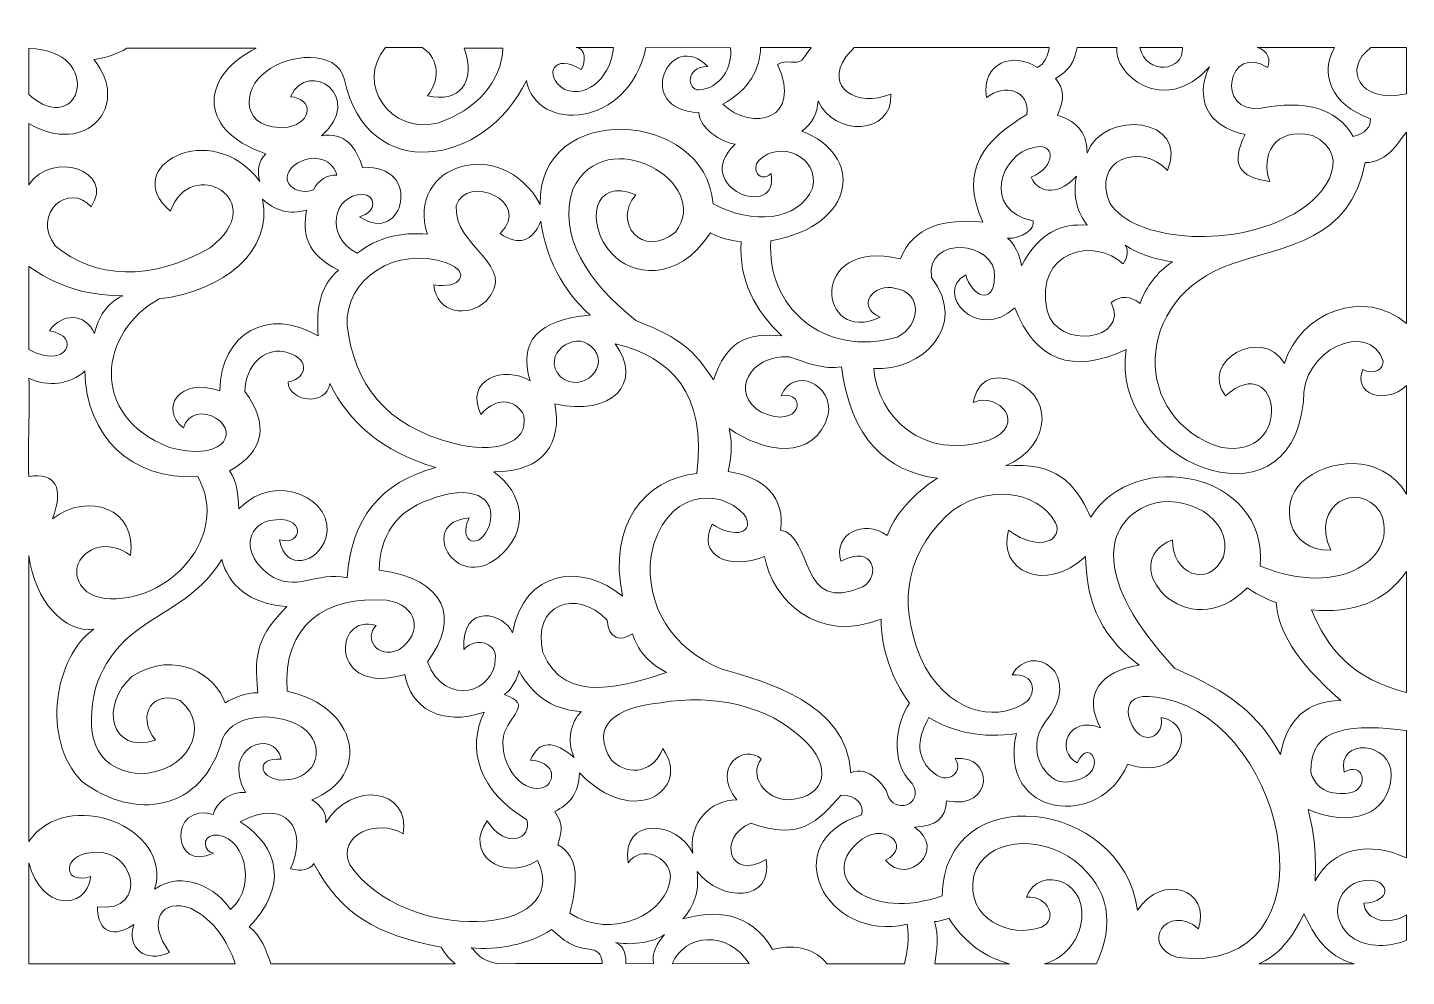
# Model space of a CAD drawing. Header units: centimetres. Extents: x -45.6 to 45.6, y -29 to 29.6.
# Drawn here: x 0.61 to 45.64, y -1.35 to 29.62 of the extents above; entities that cross this region are included whole.
import ezdxf

# ---------------------------------------------------------------- set-up
doc = ezdxf.new("R2010")
doc.units = ezdxf.units.CM
doc.header["$MEASUREMENT"] = 0
doc.layers.add('layer 1', color=7, linetype='Continuous')

msp = doc.modelspace()

# ---------------------------------------------------------------- linework, layer by layer
at = {"layer": 'layer 1', "color": 114, "lineweight": 9}
for points, knots in [([(23.56489, 28.96306), (23.56489, 28.96306), (20.7999, 28.96383), (20.7999, 28.96383), (20.7999, 28.96383), (20.23698, 26.32354), (17.22516, 26.16994), (16.896, 27.8897), (16.896, 27.8897), (15.56457, 25.08413), (11.69685, 24.47042), (10.95706, 27.91441), (10.95706, 27.91441), (10.70442, 28.96151), (9.05489, 28.71946), (8.41927, 28.19662), (8.41927, 28.19662), (7.56998, 27.62788), (7.53924, 26.21289), (9.11838, 26.37216), (9.11838, 26.37216), (9.92546, 26.53953), (9.94807, 27.3043), (9.18829, 27.36112), (9.18829, 27.36112), (9.80574, 28.64433), (11.63384, 27.33429), (10.20201, 26.08229), (10.20201, 26.08229), (10.9449, 26.23958), (11.35854, 25.69336), (11.5478, 25.04218), (11.5478, 25.04218), (13.51796, 25.20369), (12.92169, 22.45676), (11.44908, 23.44299), (11.44908, 23.44299), (12.06081, 23.60213), (11.96798, 24.16746), (11.5478, 24.17258), (11.5478, 24.17258), (10.59292, 24.17622), (10.27307, 22.80439), (11.37475, 22.25669), (11.37475, 22.25669), (12.02142, 22.75685), (12.78462, 22.96146), (13.66435, 22.87052), (13.66435, 22.87052), (12.92571, 25.1458), (16.07894, 26.15464), (17.35043, 23.84862), (17.35043, 23.84862), (17.25137, 27.25314), (22.75107, 26.96894), (22.99576, 23.86566), (22.99576, 23.86566), (24.27436, 23.18358), (25.77125, 23.28832), (26.2452, 24.37684), (26.2452, 24.37684), (26.48869, 25.40126), (25.1622, 25.97116), (24.49735, 25.28811), (24.49735, 25.28811), (24.21002, 25.01249), (24.52066, 24.51574), (24.88971, 24.8595), (24.88971, 24.8595), (25.16621, 23.28751), (22.23209, 24.40792), (23.71321, 25.80846), (23.71321, 25.80846), (23.0374, 25.94707), (22.54708, 26.44785), (22.52473, 26.84857), (22.52473, 26.84857), (20.36851, 26.92227), (21.5696, 29.61858), (22.82099, 28.35009), (22.82099, 28.35009), (22.05528, 28.33289), (22.16634, 27.583), (22.52386, 27.58278), (22.52386, 27.58278), (23.21941, 27.61867), (23.63905, 28.31587), (23.56489, 28.96306)], [0, 0, 0, 0, 0.04347826, 0.04347826, 0.04347826, 0.04347826, 0.08695652, 0.08695652, 0.08695652, 0.08695652, 0.13043478, 0.13043478, 0.13043478, 0.13043478, 0.17391304, 0.17391304, 0.17391304, 0.17391304, 0.2173913, 0.2173913, 0.2173913, 0.2173913, 0.26086957, 0.26086957, 0.26086957, 0.26086957, 0.30434783, 0.30434783, 0.30434783, 0.30434783, 0.34782609, 0.34782609, 0.34782609, 0.34782609, 0.39130435, 0.39130435, 0.39130435, 0.39130435, 0.43478261, 0.43478261, 0.43478261, 0.43478261, 0.47826087, 0.47826087, 0.47826087, 0.47826087, 0.52173913, 0.52173913, 0.52173913, 0.52173913, 0.56521739, 0.56521739, 0.56521739, 0.56521739, 0.60869565, 0.60869565, 0.60869565, 0.60869565, 0.65217391, 0.65217391, 0.65217391, 0.65217391, 0.69565217, 0.69565217, 0.69565217, 0.69565217, 0.73913043, 0.73913043, 0.73913043, 0.73913043, 0.7826087, 0.7826087, 0.7826087, 0.7826087, 0.82608696, 0.82608696, 0.82608696, 0.82608696, 0.86956522, 0.86956522, 0.86956522, 0.86956522, 0.91304348, 0.91304348, 0.91304348, 0.91304348, 1, 1, 1, 1]), ([(0.64861, 28.9422), (0.64861, 28.9422), (0.64861, 27.43025), (0.64861, 27.43025), (0.64861, 27.43025), (2.33908, 25.94153), (3.15014, 28.87308), (0.64861, 28.9422)], [0, 0, 0, 0, 0.33333333, 0.33333333, 0.33333333, 0.33333333, 1, 1, 1, 1]), ([(8.06765, 28.94221), (8.06765, 28.94221), (3.84999, 28.9422), (3.84999, 28.9422), (3.84999, 28.9422), (3.53138, 28.75033), (3.16699, 28.63656), (2.77394, 28.57174), (2.77394, 28.57174), (3.99157, 27.08831), (2.54206, 25.38464), (0.64862, 26.48725), (0.64862, 26.48725), (0.64862, 26.48725), (0.64862, 24.48802), (0.64862, 24.48802), (0.64862, 24.48802), (1.38733, 25.62002), (3.48497, 24.95417), (2.67868, 23.76335), (2.67868, 23.76335), (1.98971, 24.58953), (0.70323, 23.57571), (1.51554, 22.48452), (1.51554, 22.48452), (2.81111, 21.43851), (4.60989, 21.30276), (6.56662, 22.43337), (6.56662, 22.43337), (8.61332, 23.99017), (5.92114, 25.47873), (5.27327, 23.62694), (5.27327, 23.62694), (3.56612, 25.06732), (6.60765, 26.71674), (8.19206, 24.59885), (8.19206, 24.59885), (8.09153, 24.94343), (8.13521, 25.24894), (8.38432, 25.50256), (8.38432, 25.50256), (6.01174, 26.31684), (6.36734, 28.12235), (8.06765, 28.94221)], [0, 0, 0, 0, 0.08333333, 0.08333333, 0.08333333, 0.08333333, 0.16666667, 0.16666667, 0.16666667, 0.16666667, 0.25, 0.25, 0.25, 0.25, 0.33333333, 0.33333333, 0.33333333, 0.33333333, 0.41666667, 0.41666667, 0.41666667, 0.41666667, 0.5, 0.5, 0.5, 0.5, 0.58333333, 0.58333333, 0.58333333, 0.58333333, 0.66666667, 0.66666667, 0.66666667, 0.66666667, 0.75, 0.75, 0.75, 0.75, 0.83333333, 0.83333333, 0.83333333, 0.83333333, 1, 1, 1, 1]), ([(16.1321, 28.9422), (16.1321, 28.9422), (14.86908, 28.9422), (14.86908, 28.9422), (14.86908, 28.9422), (15.27594, 27.81098), (14.67833, 27.14381), (13.66262, 27.39522), (13.66262, 27.39522), (14.16842, 28.02361), (13.93945, 28.72479), (13.49065, 28.96391), (13.49065, 28.96391), (13.49065, 28.96391), (13.39435, 28.96391), (12.29745, 28.96391), (12.29745, 28.96391), (11.2897, 27.78957), (12.46349, 26.12002), (13.99138, 26.49882), (13.99138, 26.49882), (15.26725, 26.91954), (16.07964, 27.85598), (16.1321, 28.9422)], [0, 0, 0, 0, 0.14285714, 0.14285714, 0.14285714, 0.14285714, 0.28571429, 0.28571429, 0.28571429, 0.28571429, 0.42857143, 0.42857143, 0.42857143, 0.42857143, 0.57142857, 0.57142857, 0.57142857, 0.57142857, 0.71428571, 0.71428571, 0.71428571, 0.71428571, 1, 1, 1, 1]), ([(19.74445, 28.96575), (19.74445, 28.96575), (18.5272, 28.96391), (18.5272, 28.96391), (18.5272, 28.96391), (18.8151, 28.96434), (18.85822, 28.49885), (18.68411, 28.24737), (18.68411, 28.24737), (17.80854, 28.81017), (17.41223, 28.07805), (18.13693, 27.59983), (18.13693, 27.59983), (18.97182, 27.2696), (19.68057, 28.14134), (19.74445, 28.96575)], [0, 0, 0, 0, 0.2, 0.2, 0.2, 0.2, 0.4, 0.4, 0.4, 0.4, 0.6, 0.6, 0.6, 0.6, 1, 1, 1, 1]), ([(26.19975, 28.96362), (24.58369, 28.98061), (24.5425, 28.96361), (24.5425, 28.96361), (24.5425, 28.96361), (24.53639, 28.28297), (24.16305, 27.5638), (23.31036, 27.1224), (23.31036, 27.1224), (24.26657, 26.20597), (25.94477, 26.6032), (25.09309, 28.41828), (25.09309, 28.41828), (25.3996, 28.5959), (25.68899, 28.38987), (25.89708, 28.55469), (25.89708, 28.55469), (25.99576, 28.6873), (26.09655, 28.83805), (26.19975, 28.96362)], [0, 0, 0, 0, 0.16666667, 0.16666667, 0.16666667, 0.16666667, 0.33333333, 0.33333333, 0.33333333, 0.33333333, 0.5, 0.5, 0.5, 0.5, 0.66666667, 0.66666667, 0.66666667, 0.66666667, 1, 1, 1, 1]), ([(33.96692, 28.96787), (33.96692, 28.96787), (33.97334, 28.96359), (27.60253, 28.96361), (27.60253, 28.96361), (27.51439, 28.87423), (27.41279, 28.75891), (27.32786, 28.66034), (27.32786, 28.66034), (26.63209, 27.67726), (27.67581, 26.99162), (28.80269, 27.44713), (28.80269, 27.44713), (28.86164, 26.09977), (26.94575, 26.05389), (26.42141, 27.22471), (26.42141, 27.22471), (26.40145, 26.82872), (26.23665, 26.49479), (25.89708, 26.23575), (25.89708, 26.23575), (27.89252, 25.4855), (27.74686, 23.18929), (24.88336, 22.65503), (24.88336, 22.65503), (24.70727, 20.54459), (26.61039, 18.80898), (29.00813, 19.51764), (29.00813, 19.51764), (29.77769, 19.90401), (29.84425, 20.96316), (28.94647, 21.1057), (28.94647, 21.1057), (28.2855, 21.30372), (27.60101, 20.54716), (28.44884, 20.16559), (28.44884, 20.16559), (26.41655, 19.20148), (26.04925, 22.78968), (29.11299, 22.0753), (29.11299, 22.0753), (29.53814, 23.13833), (30.54025, 23.38837), (31.80457, 23.26886), (31.80457, 23.26886), (31.00774, 24.98035), (31.88796, 25.98045), (33.23775, 26.78138), (33.23775, 26.78138), (33.34666, 27.59648), (32.51105, 27.79056), (31.92514, 27.33668), (31.92514, 27.33668), (31.73844, 28.50722), (32.82396, 28.82511), (33.58731, 28.31598), (33.58731, 28.31598), (33.80742, 28.42896), (33.94396, 28.70526), (33.96692, 28.96787)], [0, 0, 0, 0, 0.0625, 0.0625, 0.0625, 0.0625, 0.125, 0.125, 0.125, 0.125, 0.1875, 0.1875, 0.1875, 0.1875, 0.25, 0.25, 0.25, 0.25, 0.3125, 0.3125, 0.3125, 0.3125, 0.375, 0.375, 0.375, 0.375, 0.4375, 0.4375, 0.4375, 0.4375, 0.5, 0.5, 0.5, 0.5, 0.5625, 0.5625, 0.5625, 0.5625, 0.625, 0.625, 0.625, 0.625, 0.6875, 0.6875, 0.6875, 0.6875, 0.75, 0.75, 0.75, 0.75, 0.8125, 0.8125, 0.8125, 0.8125, 0.875, 0.875, 0.875, 0.875, 1, 1, 1, 1]), ([(36.1791, 28.96394), (36.1791, 28.96394), (34.87978, 28.96413), (34.87978, 28.96413), (34.87978, 28.96413), (34.80251, 28.50398), (34.61065, 28.20762), (34.17429, 27.96068), (34.17429, 27.96068), (34.45468, 27.61112), (34.48796, 27.32174), (34.23848, 26.75335), (34.23848, 26.75335), (34.96898, 26.54621), (35.2073, 26.09477), (35.20496, 25.5219), (35.20496, 25.5219), (35.742, 26.97201), (38.57548, 26.68119), (37.83692, 24.95824), (37.83692, 24.95824), (36.93499, 25.90432), (35.33111, 25.29012), (35.95311, 23.88408), (35.95311, 23.88408), (36.72649, 22.66565), (39.79919, 22.4071), (41.76692, 23.43938), (41.76692, 23.43938), (42.87402, 23.93096), (43.99846, 25.4087), (42.5709, 26.09934), (42.5709, 26.09934), (41.30083, 26.38354), (40.86972, 25.44005), (41.17267, 24.59885), (41.17267, 24.59885), (40.15896, 24.73568), (39.89095, 25.14448), (40.3687, 26.13344), (40.3687, 26.13344), (39.10973, 26.37927), (38.71603, 27.33133), (39.2044, 28.33834), (39.2044, 28.33834), (37.6888, 26.65727), (36.05518, 28.15542), (36.1791, 28.96394)], [0, 0, 0, 0, 0.07692308, 0.07692308, 0.07692308, 0.07692308, 0.15384615, 0.15384615, 0.15384615, 0.15384615, 0.23076923, 0.23076923, 0.23076923, 0.23076923, 0.30769231, 0.30769231, 0.30769231, 0.30769231, 0.38461538, 0.38461538, 0.38461538, 0.38461538, 0.46153846, 0.46153846, 0.46153846, 0.46153846, 0.53846154, 0.53846154, 0.53846154, 0.53846154, 0.61538462, 0.61538462, 0.61538462, 0.61538462, 0.69230769, 0.69230769, 0.69230769, 0.69230769, 0.76923077, 0.76923077, 0.76923077, 0.76923077, 0.84615385, 0.84615385, 0.84615385, 0.84615385, 1, 1, 1, 1]), ([(38.32097, 28.97255), (38.32097, 28.97255), (36.93555, 28.9639), (36.93555, 28.9639), (36.93555, 28.9639), (37.13175, 28.05349), (38.3828, 28.16744), (38.32097, 28.97255)], [0, 0, 0, 0, 0.33333333, 0.33333333, 0.33333333, 0.33333333, 1, 1, 1, 1]), ([(43.29277, 28.96414), (42.80291, 28.13315), (43.15047, 27.10397), (44.4585, 26.64497), (44.4585, 26.64497), (44.48182, 26.36081), (44.29539, 26.16756), (43.89921, 26.06524), (43.89921, 26.06524), (43.34286, 27.02437), (42.28835, 27.25456), (40.89303, 26.986), (40.89303, 26.986), (39.36081, 26.80412), (39.82451, 29.14011), (41.10276, 28.31598), (41.10276, 28.31598), (41.20986, 28.55107), (41.13688, 28.85715), (40.76702, 28.97217), (40.76702, 28.97217), (40.76702, 28.97217), (43.29277, 28.96414), (43.29277, 28.96414)], [0, 0, 0, 0, 0.14285714, 0.14285714, 0.14285714, 0.14285714, 0.28571429, 0.28571429, 0.28571429, 0.28571429, 0.42857143, 0.42857143, 0.42857143, 0.42857143, 0.57142857, 0.57142857, 0.57142857, 0.57142857, 0.71428571, 0.71428571, 0.71428571, 0.71428571, 1, 1, 1, 1]), ([(45.63496, 28.96387), (44.57222, 28.96458), (44.52834, 28.96482), (44.4727, 28.96522), (44.4727, 28.96522), (43.55583, 28.28385), (44.06241, 27.13487), (45.63648, 27.45142), (45.63648, 27.45142), (45.63648, 27.45142), (45.63496, 28.96387), (45.63496, 28.96387)], [0, 0, 0, 0, 0.25, 0.25, 0.25, 0.25, 0.5, 0.5, 0.5, 0.5, 1, 1, 1, 1]), ([(20.46712, 24.15614), (19.69445, 23.2808), (20.66601, 22.04194), (21.76345, 22.94558), (21.76345, 22.94558), (23.01508, 24.54913), (19.47949, 26.58627), (18.41514, 24.34424), (18.41514, 24.34424), (17.92283, 22.81227), (18.86954, 21.34108), (20.47565, 20.05254), (20.47565, 20.05254), (22.0261, 19.44615), (22.33345, 19.09149), (23.00606, 18.12321), (23.00606, 18.12321), (23.43729, 19.38505), (24.07825, 19.65794), (25.24355, 19.5557), (25.24355, 19.5557), (24.35716, 20.39347), (23.82257, 21.37832), (23.91504, 22.62533), (23.91504, 22.62533), (23.50094, 22.68525), (23.22582, 22.74319), (22.90991, 22.91526), (22.90991, 22.91526), (21.79346, 21.24614), (20.31304, 21.54543), (19.67314, 22.25203), (19.67314, 22.25203), (18.81686, 23.19759), (19.06786, 24.76115), (20.46712, 24.15614)], [0, 0, 0, 0, 0.1, 0.1, 0.1, 0.1, 0.2, 0.2, 0.2, 0.2, 0.3, 0.3, 0.3, 0.3, 0.4, 0.4, 0.4, 0.4, 0.5, 0.5, 0.5, 0.5, 0.6, 0.6, 0.6, 0.6, 0.7, 0.7, 0.7, 0.7, 0.8, 0.8, 0.8, 0.8, 1, 1, 1, 1]), ([(45.63648, 26.20165), (45.42375, 25.98678), (45.06441, 25.20133), (44.28372, 25.21269), (44.28372, 25.21269), (43.80835, 22.65505), (41.71722, 22.52243), (39.94923, 21.90479), (39.94923, 21.90479), (36.64012, 20.80217), (36.66103, 16.78107), (39.6011, 15.9118), (39.6011, 15.9118), (41.99172, 15.50732), (41.51308, 19.16085), (39.72768, 17.59962), (39.72768, 17.59962), (38.85773, 18.6961), (40.91144, 19.91541), (41.65561, 18.65059), (41.65561, 18.65059), (42.14215, 20.323), (44.28416, 21.14314), (45.63648, 19.95678), (45.63648, 19.95678), (45.63648, 19.95678), (45.63648, 26.20165), (45.63648, 26.20165)], [0, 0, 0, 0, 0.125, 0.125, 0.125, 0.125, 0.25, 0.25, 0.25, 0.25, 0.375, 0.375, 0.375, 0.375, 0.5, 0.5, 0.5, 0.5, 0.625, 0.625, 0.625, 0.625, 0.75, 0.75, 0.75, 0.75, 1, 1, 1, 1]), ([(33.37758, 24.73526), (34.2165, 25.07628), (34.17836, 25.90573), (33.46762, 25.70111), (33.46762, 25.70111), (32.38026, 25.51357), (31.75323, 23.64343), (33.44784, 23.31256), (33.44784, 23.31256), (33.5074, 23.03954), (33.08865, 22.72414), (32.60998, 22.74119), (32.60998, 22.74119), (32.83137, 22.59342), (33.02804, 22.14352), (33.06297, 21.83659), (33.06297, 21.83659), (33.63974, 22.94511), (34.39057, 23.23435), (35.21274, 23.16657), (35.21274, 23.16657), (34.80775, 23.70084), (34.75534, 24.23511), (34.86319, 24.76936), (34.86319, 24.76936), (34.36798, 24.20371), (33.67468, 24.11275), (33.37758, 24.73526)], [0, 0, 0, 0, 0.125, 0.125, 0.125, 0.125, 0.25, 0.25, 0.25, 0.25, 0.375, 0.375, 0.375, 0.375, 0.5, 0.5, 0.5, 0.5, 0.625, 0.625, 0.625, 0.625, 0.75, 0.75, 0.75, 0.75, 1, 1, 1, 1]), ([(9.93984, 24.32604), (9.54482, 24.13541), (8.76979, 24.45749), (9.22325, 25.04218), (9.22325, 25.04218), (9.76108, 25.56224), (10.56325, 25.39186), (10.70635, 24.80374), (10.70635, 24.80374), (10.3794, 24.8159), (10.11818, 24.64627), (9.93984, 24.32604)], [0, 0, 0, 0, 0.25, 0.25, 0.25, 0.25, 0.5, 0.5, 0.5, 0.5, 1, 1, 1, 1]), ([(16.03959, 22.89375), (17.10575, 23.97933), (14.93268, 24.83188), (14.60641, 23.8145), (14.60641, 23.8145), (14.49573, 22.44475), (16.67033, 21.85897), (15.58087, 20.69382), (15.58087, 20.69382), (15.00404, 20.13952), (13.95385, 20.28192), (13.87235, 21.22275), (13.87235, 21.22275), (14.71711, 21.06929), (15.14097, 21.63246), (14.2868, 21.93931), (14.2868, 21.93931), (12.63757, 22.50558), (10.9751, 21.42954), (11.04094, 19.89277), (11.04094, 19.89277), (11.27672, 17.99004), (12.26735, 16.62896), (14.5365, 16.03923), (14.5365, 16.03923), (15.79639, 15.70673), (17.00237, 16.01386), (16.80862, 16.95999), (16.80862, 16.95999), (16.6047, 17.41897), (15.99882, 17.64348), (15.41039, 16.99409), (15.41039, 16.99409), (14.86275, 18.13085), (16.16843, 18.6087), (17.01835, 18.08536), (17.01835, 18.08536), (16.62217, 19.36987), (17.27468, 20.08602), (18.97587, 20.23379), (18.97587, 20.23379), (18.06701, 21.07498), (17.53102, 22.09804), (17.36791, 23.30297), (17.36791, 23.30297), (17.08825, 22.62093), (16.64547, 22.48452), (16.03959, 22.89375)], [0, 0, 0, 0, 0.07692308, 0.07692308, 0.07692308, 0.07692308, 0.15384615, 0.15384615, 0.15384615, 0.15384615, 0.23076923, 0.23076923, 0.23076923, 0.23076923, 0.30769231, 0.30769231, 0.30769231, 0.30769231, 0.38461538, 0.38461538, 0.38461538, 0.38461538, 0.46153846, 0.46153846, 0.46153846, 0.46153846, 0.53846154, 0.53846154, 0.53846154, 0.53846154, 0.61538462, 0.61538462, 0.61538462, 0.61538462, 0.69230769, 0.69230769, 0.69230769, 0.69230769, 0.76923077, 0.76923077, 0.76923077, 0.76923077, 0.84615385, 0.84615385, 0.84615385, 0.84615385, 1, 1, 1, 1]), ([(9.71976, 23.66084), (9.14169, 23.49888), (8.68727, 23.64399), (8.27945, 24.01912), (8.27945, 24.01912), (8.6159, 22.32255), (7.03417, 21.02667), (4.90623, 20.76237), (4.90623, 20.76237), (2.96723, 19.71746), (2.56749, 16.94713), (5.24512, 15.9162), (5.24512, 15.9162), (6.87057, 15.43878), (7.56871, 16.3233), (6.75888, 16.87474), (6.75888, 16.87474), (6.37548, 17.10811), (5.84414, 17.06079), (5.69381, 16.55201), (5.69381, 16.55201), (4.89103, 17.17349), (5.56763, 18.2287), (6.88123, 17.76139), (6.88123, 17.76139), (6.91955, 19.65235), (8.47475, 20.51442), (10.09714, 19.55175), (10.09714, 19.55175), (10.03276, 20.52333), (10.15942, 21.1662), (10.7613, 21.70018), (10.7613, 21.70018), (9.68656, 22.22821), (9.5859, 22.9046), (9.71976, 23.66084)], [0, 0, 0, 0, 0.1, 0.1, 0.1, 0.1, 0.2, 0.2, 0.2, 0.2, 0.3, 0.3, 0.3, 0.3, 0.4, 0.4, 0.4, 0.4, 0.5, 0.5, 0.5, 0.5, 0.6, 0.6, 0.6, 0.6, 0.7, 0.7, 0.7, 0.7, 0.8, 0.8, 0.8, 0.8, 1, 1, 1, 1]), ([(45.63648, 17.9319), (44.90571, 17.27398), (43.88031, 17.6747), (44.21381, 18.46048), (44.21381, 18.46048), (44.58086, 18.26722), (44.89838, 18.46899), (44.87797, 18.7333), (44.87797, 18.7333), (44.43695, 20.09107), (42.17039, 19.11707), (42.27378, 17.40332), (42.27378, 17.40332), (41.81644, 12.98704), (35.91479, 15.53332), (36.48862, 19.10842), (36.48862, 19.10842), (34.71756, 18.28996), (33.50576, 18.74464), (32.85324, 20.4725), (32.85324, 20.4725), (31.61788, 19.34402), (30.18476, 20.94687), (31.24528, 21.54672), (31.24528, 21.54672), (31.42018, 20.8737), (32.16019, 20.48563), (32.18908, 21.49556), (32.18908, 21.49556), (32.23172, 22.65052), (29.93583, 22.86441), (30.12895, 21.4645), (30.12895, 21.4645), (31.35536, 19.85032), (29.79175, 18.39226), (28.2391, 18.49458), (28.2391, 18.49458), (28.38371, 16.91767), (29.82665, 15.45981), (32.00705, 16.14773), (32.00705, 16.14773), (33.26045, 16.65267), (32.3467, 17.73004), (31.48485, 17.38509), (31.48485, 17.38509), (31.64852, 18.12484), (32.09848, 18.25591), (32.60635, 18.15308), (32.60635, 18.15308), (34.14526, 17.75943), (34.10312, 15.95057), (32.53851, 15.31738), (32.53851, 15.31738), (34.18253, 15.42737), (34.79147, 14.80854), (35.32639, 13.63357), (35.32639, 13.63357), (36.7458, 15.942), (41.1294, 15.11421), (40.86236, 12.04129), (40.86236, 12.04129), (43.48914, 10.9521), (45.46791, 12.34283), (44.7731, 13.8226), (44.7731, 13.8226), (44.06234, 14.8343), (42.47769, 14.07269), (43.16515, 12.56082), (43.16515, 12.56082), (41.71627, 12.53276), (41.48369, 14.0846), (42.22134, 14.77746), (42.22134, 14.77746), (43.00506, 15.5225), (44.82159, 15.77916), (45.63648, 14.39383), (45.63648, 14.39383), (45.63648, 14.39383), (45.63648, 17.9319), (45.63648, 17.9319)], [0, 0, 0, 0, 0.04761905, 0.04761905, 0.04761905, 0.04761905, 0.0952381, 0.0952381, 0.0952381, 0.0952381, 0.14285714, 0.14285714, 0.14285714, 0.14285714, 0.19047619, 0.19047619, 0.19047619, 0.19047619, 0.23809524, 0.23809524, 0.23809524, 0.23809524, 0.28571429, 0.28571429, 0.28571429, 0.28571429, 0.33333333, 0.33333333, 0.33333333, 0.33333333, 0.38095238, 0.38095238, 0.38095238, 0.38095238, 0.42857143, 0.42857143, 0.42857143, 0.42857143, 0.47619048, 0.47619048, 0.47619048, 0.47619048, 0.52380952, 0.52380952, 0.52380952, 0.52380952, 0.57142857, 0.57142857, 0.57142857, 0.57142857, 0.61904762, 0.61904762, 0.61904762, 0.61904762, 0.66666667, 0.66666667, 0.66666667, 0.66666667, 0.71428571, 0.71428571, 0.71428571, 0.71428571, 0.76190476, 0.76190476, 0.76190476, 0.76190476, 0.80952381, 0.80952381, 0.80952381, 0.80952381, 0.85714286, 0.85714286, 0.85714286, 0.85714286, 0.9047619, 0.9047619, 0.9047619, 0.9047619, 1, 1, 1, 1]), ([(37.99172, 21.97299), (37.47905, 22.05113), (36.91393, 22.20457), (36.45367, 22.51863), (36.45367, 22.51863), (36.57461, 22.31401), (36.51925, 22.1094), (36.38376, 21.90479), (36.38376, 21.90479), (35.49744, 22.77882), (33.45982, 22.36112), (33.90191, 20.3702), (33.90191, 20.3702), (34.22816, 19.09707), (36.61097, 19.38124), (35.99925, 20.64301), (35.99925, 20.64301), (36.31385, 20.88174), (36.62845, 20.87038), (36.94305, 20.60891), (36.94305, 20.60891), (37.11783, 21.16592), (37.50234, 21.63766), (37.99172, 21.97299)], [0, 0, 0, 0, 0.14285714, 0.14285714, 0.14285714, 0.14285714, 0.28571429, 0.28571429, 0.28571429, 0.28571429, 0.42857143, 0.42857143, 0.42857143, 0.42857143, 0.57142857, 0.57142857, 0.57142857, 0.57142857, 0.71428571, 0.71428571, 0.71428571, 0.71428571, 1, 1, 1, 1]), ([(0.64861, 21.81953), (1.42416, 21.2668), (2.41482, 20.86096), (3.7206, 20.86522), (3.7206, 20.86522), (3.18165, 20.62087), (2.91077, 20.15427), (2.79142, 19.637), (2.79142, 19.637), (2.48847, 20.31338), (1.71944, 20.30769), (1.32328, 19.72226), (1.32328, 19.72226), (2.39963, 19.54038), (1.8615, 18.43775), (0.64862, 19.10842), (0.64862, 19.10842), (0.64862, 19.10842), (0.64861, 21.81953), (0.64861, 21.81953)], [0, 0, 0, 0, 0.16666667, 0.16666667, 0.16666667, 0.16666667, 0.33333333, 0.33333333, 0.33333333, 0.33333333, 0.5, 0.5, 0.5, 0.5, 0.66666667, 0.66666667, 0.66666667, 0.66666667, 1, 1, 1, 1]), ([(19.0037, 19.21894), (19.72431, 18.57856), (18.70515, 17.63019), (18.00709, 18.22142), (18.00709, 18.22142), (17.34999, 18.94517), (18.46506, 19.73422), (19.0037, 19.21894)], [0, 0, 0, 0, 0.33333333, 0.33333333, 0.33333333, 0.33333333, 1, 1, 1, 1]), ([(9.11376, 18.05126), (9.79088, 18.16704), (9.82914, 18.89798), (8.96108, 19.04022), (8.96108, 19.04022), (8.33044, 19.15105), (7.71772, 18.60472), (7.7034, 17.73447), (7.7034, 17.73447), (8.48991, 16.68843), (8.36248, 15.77083), (7.19583, 15.15258), (7.19583, 15.15258), (7.46528, 14.78599), (7.47403, 14.36541), (7.51043, 13.90786), (7.51043, 13.90786), (8.71481, 15.18752), (10.71749, 14.19674), (10.34469, 12.95389), (10.34469, 12.95389), (10.10292, 12.14568), (9.01734, 11.83716), (8.83874, 12.90185), (8.83874, 12.90185), (9.60545, 12.6568), (9.73344, 13.76397), (8.5063, 13.52466), (8.5063, 13.52466), (7.74581, 13.34081), (7.59724, 12.43435), (8.47171, 11.77648), (8.47171, 11.77648), (9.36236, 11.14012), (10.05523, 11.89224), (11.04094, 11.65712), (11.04094, 11.65712), (11.1691, 13.5839), (12.1362, 14.78317), (13.94226, 15.25489), (13.94226, 15.25489), (12.1697, 15.78347), (11.089, 16.74401), (10.48165, 18.0001), (10.48165, 18.0001), (10.35861, 17.23533), (9.14505, 17.40387), (9.11376, 18.05126)], [0, 0, 0, 0, 0.07692308, 0.07692308, 0.07692308, 0.07692308, 0.15384615, 0.15384615, 0.15384615, 0.15384615, 0.23076923, 0.23076923, 0.23076923, 0.23076923, 0.30769231, 0.30769231, 0.30769231, 0.30769231, 0.38461538, 0.38461538, 0.38461538, 0.38461538, 0.46153846, 0.46153846, 0.46153846, 0.46153846, 0.53846154, 0.53846154, 0.53846154, 0.53846154, 0.61538462, 0.61538462, 0.61538462, 0.61538462, 0.69230769, 0.69230769, 0.69230769, 0.69230769, 0.76923077, 0.76923077, 0.76923077, 0.76923077, 0.84615385, 0.84615385, 0.84615385, 0.84615385, 1, 1, 1, 1]), ([(19.79732, 19.29598), (20.7353, 18.02285), (19.675, 16.90886), (17.82233, 17.33511), (17.82233, 17.33511), (18.07577, 16.0847), (17.49973, 15.12356), (15.82986, 15.11848), (15.82986, 15.11848), (16.81192, 14.4125), (17.03617, 13.19849), (15.96968, 12.32211), (15.96968, 12.32211), (14.55398, 11.17401), (13.33053, 13.46455), (15.02588, 13.61799), (15.02588, 13.61799), (14.63556, 12.7825), (15.39876, 12.53264), (15.69004, 13.37927), (15.69004, 13.37927), (15.95738, 14.29723), (15.09365, 14.75501), (13.69757, 14.19772), (13.69757, 14.19772), (12.65223, 13.82823), (12.11625, 13.0495), (12.08961, 11.91289), (12.08961, 11.91289), (14.28601, 11.61167), (14.72879, 10.32148), (13.66261, 8.9119), (13.66261, 8.9119), (14.27293, 7.36987), (15.882, 7.96036), (15.88051, 9.01352), (15.88051, 9.01352), (15.96616, 9.46292), (15.32455, 9.7872), (14.84859, 9.32223), (14.84859, 9.32223), (14.77361, 10.89672), (16.20263, 10.49624), (16.43764, 9.86197), (16.43764, 9.86197), (16.81052, 11.93084), (18.74473, 12.15819), (20.03807, 11.05554), (20.03807, 11.05554), (19.54775, 13.41429), (20.76629, 14.88637), (22.46749, 15.06254), (22.46749, 15.06254), (22.77653, 17.68869), (21.63271, 18.85289), (19.79732, 19.29598)], [0, 0, 0, 0, 0.06666667, 0.06666667, 0.06666667, 0.06666667, 0.13333333, 0.13333333, 0.13333333, 0.13333333, 0.2, 0.2, 0.2, 0.2, 0.26666667, 0.26666667, 0.26666667, 0.26666667, 0.33333333, 0.33333333, 0.33333333, 0.33333333, 0.4, 0.4, 0.4, 0.4, 0.46666667, 0.46666667, 0.46666667, 0.46666667, 0.53333333, 0.53333333, 0.53333333, 0.53333333, 0.6, 0.6, 0.6, 0.6, 0.66666667, 0.66666667, 0.66666667, 0.66666667, 0.73333333, 0.73333333, 0.73333333, 0.73333333, 0.8, 0.8, 0.8, 0.8, 0.86666667, 0.86666667, 0.86666667, 0.86666667, 1, 1, 1, 1]), ([(30.32039, 14.90652), (29.80212, 14.59063), (28.96855, 13.87117), (28.68177, 13.04019), (28.68177, 13.04019), (27.90694, 13.58665), (26.92307, 13.09044), (27.16192, 12.20379), (27.16192, 12.20379), (28.26716, 12.76773), (28.47654, 11.72014), (27.88955, 11.36725), (27.88955, 11.36725), (25.76104, 10.41198), (26.27778, 13.0638), (25.19796, 13.20876), (25.19796, 13.20876), (25.36478, 14.24567), (24.66294, 14.96462), (23.48299, 15.12717), (23.48299, 15.12717), (23.63603, 15.70417), (23.58832, 16.2294), (23.52224, 16.53392), (23.52224, 16.53392), (24.5923, 15.76436), (26.33632, 15.41767), (26.75402, 16.99154), (26.75402, 16.99154), (26.93363, 17.92932), (25.64097, 18.6065), (25.21738, 17.5981), (25.21738, 17.5981), (26.10911, 17.75026), (25.86077, 16.47354), (24.56876, 17.0623), (24.56876, 17.0623), (23.51792, 17.68841), (24.19154, 18.94926), (25.47761, 18.86971), (25.47761, 18.86971), (26.04818, 18.68106), (26.63527, 18.43959), (27.18253, 18.54652), (27.18253, 18.54652), (27.49713, 16.20483), (28.65049, 15.12588), (30.32039, 14.90652)], [0, 0, 0, 0, 0.07692308, 0.07692308, 0.07692308, 0.07692308, 0.15384615, 0.15384615, 0.15384615, 0.15384615, 0.23076923, 0.23076923, 0.23076923, 0.23076923, 0.30769231, 0.30769231, 0.30769231, 0.30769231, 0.38461538, 0.38461538, 0.38461538, 0.38461538, 0.46153846, 0.46153846, 0.46153846, 0.46153846, 0.53846154, 0.53846154, 0.53846154, 0.53846154, 0.61538462, 0.61538462, 0.61538462, 0.61538462, 0.69230769, 0.69230769, 0.69230769, 0.69230769, 0.76923077, 0.76923077, 0.76923077, 0.76923077, 0.84615385, 0.84615385, 0.84615385, 0.84615385, 1, 1, 1, 1]), ([(0.64861, 18.17061), (0.69063, 17.09184), (0.60658, 16.04549), (0.64861, 14.96671), (0.64861, 14.96671), (1.50002, 15.107), (1.81816, 14.59755), (1.4172, 13.58813), (1.4172, 13.58813), (2.61504, 14.47381), (4.18158, 13.91599), (3.96984, 12.38425), (3.96984, 12.38425), (3.19401, 12.95571), (2.45891, 12.59145), (2.26709, 12.13455), (2.26709, 12.13455), (2.08475, 11.70169), (2.35134, 11.07629), (3.12397, 10.98819), (3.12397, 10.98819), (5.20105, 10.77681), (7.25848, 13.01864), (6.16464, 14.96502), (6.16464, 14.96502), (3.97107, 14.83138), (2.51317, 16.30347), (2.47682, 18.40933), (2.47682, 18.40933), (1.99908, 17.97167), (1.26614, 17.88074), (0.64861, 18.17061)], [0, 0, 0, 0, 0.11111111, 0.11111111, 0.11111111, 0.11111111, 0.22222222, 0.22222222, 0.22222222, 0.22222222, 0.33333333, 0.33333333, 0.33333333, 0.33333333, 0.44444444, 0.44444444, 0.44444444, 0.44444444, 0.55555556, 0.55555556, 0.55555556, 0.55555556, 0.66666667, 0.66666667, 0.66666667, 0.66666667, 0.77777778, 0.77777778, 0.77777778, 0.77777778, 1, 1, 1, 1]), ([(22.9608, 13.41338), (23.70387, 12.91195), (24.40123, 13.13223), (24.00947, 13.72029), (24.00947, 13.72029), (23.17876, 14.64121), (21.3877, 14.50501), (20.96834, 12.39031), (20.96834, 12.39031), (20.77004, 10.74145), (21.65786, 9.34873), (23.25399, 8.69072), (23.25399, 8.69072), (24.75647, 8.2392), (27.34233, 7.59112), (27.48728, 5.29692), (27.48728, 5.29692), (28.06156, 5.54907), (28.61525, 4.8693), (28.691, 4.59354), (28.691, 4.59354), (28.87444, 3.92579), (29.91771, 4.22986), (29.49609, 4.94143), (29.49609, 4.94143), (28.73914, 5.65286), (28.979, 6.95125), (29.40976, 7.56412), (29.40976, 7.56412), (28.82278, 8.35273), (28.46483, 9.38507), (28.48379, 10.31009), (28.48379, 10.31009), (26.3942, 9.49777), (24.94511, 10.92079), (24.67363, 12.35621), (24.67363, 12.35621), (23.50826, 11.88715), (22.44792, 12.38726), (22.9608, 13.41338)], [0, 0, 0, 0, 0.09090909, 0.09090909, 0.09090909, 0.09090909, 0.18181818, 0.18181818, 0.18181818, 0.18181818, 0.27272727, 0.27272727, 0.27272727, 0.27272727, 0.36363636, 0.36363636, 0.36363636, 0.36363636, 0.45454545, 0.45454545, 0.45454545, 0.45454545, 0.54545455, 0.54545455, 0.54545455, 0.54545455, 0.63636364, 0.63636364, 0.63636364, 0.63636364, 0.72727273, 0.72727273, 0.72727273, 0.72727273, 0.81818182, 0.81818182, 0.81818182, 0.81818182, 1, 1, 1, 1]), ([(32.64351, 13.20876), (33.71547, 12.43578), (34.42434, 12.94308), (34.18155, 13.44748), (34.18155, 13.44748), (33.58301, 14.55005), (31.83145, 14.75507), (30.61608, 13.68619), (30.61608, 13.68619), (29.18145, 12.27238), (29.02125, 10.60992), (29.91697, 8.74139), (29.91697, 8.74139), (30.90903, 7.06879), (32.43442, 7.01842), (33.23775, 7.61603), (33.23775, 7.61603), (33.54149, 7.9), (33.52562, 8.54868), (32.75977, 8.48611), (32.75977, 8.48611), (33.35955, 9.60871), (35.17949, 8.54509), (33.832, 6.93398), (33.832, 6.93398), (33.17124, 6.04535), (33.84704, 4.95146), (34.53168, 4.98873), (34.53168, 4.98873), (36.07746, 5.12756), (35.29552, 6.60475), (34.88815, 5.61681), (34.88815, 5.61681), (34.16425, 5.99308), (34.56452, 7.18347), (35.64969, 6.76347), (35.64969, 6.76347), (35.04646, 7.85484), (35.64182, 8.60001), (36.90809, 8.8096), (36.90809, 8.8096), (35.47148, 9.88074), (35.19545, 11.10281), (35.16031, 12.35621), (35.16031, 12.35621), (33.83176, 11.12256), (32.25881, 11.89561), (32.64351, 13.20876)], [0, 0, 0, 0, 0.07692308, 0.07692308, 0.07692308, 0.07692308, 0.15384615, 0.15384615, 0.15384615, 0.15384615, 0.23076923, 0.23076923, 0.23076923, 0.23076923, 0.30769231, 0.30769231, 0.30769231, 0.30769231, 0.38461538, 0.38461538, 0.38461538, 0.38461538, 0.46153846, 0.46153846, 0.46153846, 0.46153846, 0.53846154, 0.53846154, 0.53846154, 0.53846154, 0.61538462, 0.61538462, 0.61538462, 0.61538462, 0.69230769, 0.69230769, 0.69230769, 0.69230769, 0.76923077, 0.76923077, 0.76923077, 0.76923077, 0.84615385, 0.84615385, 0.84615385, 0.84615385, 1, 1, 1, 1]), ([(37.99172, 12.90185), (37.97856, 11.8158), (39.15729, 11.27021), (39.65747, 12.3402), (39.65747, 12.3402), (40.01391, 13.63602), (38.3394, 14.44633), (37.24196, 14.04323), (37.24196, 14.04323), (35.73118, 13.45224), (35.37121, 11.62695), (38.06333, 8.7052), (38.06333, 8.7052), (39.86355, 7.93224), (40.80735, 7.21041), (41.52394, 5.89178), (41.52394, 5.89178), (41.7446, 7.03975), (42.36688, 7.62883), (43.49308, 7.65773), (43.49308, 7.65773), (41.94034, 9.01668), (41.45884, 9.95443), (41.38241, 10.85572), (41.38241, 10.85572), (41.04819, 10.94558), (40.62809, 11.1961), (40.43861, 11.33315), (40.43861, 11.33315), (38.50259, 9.32221), (36.05389, 12.13032), (37.99172, 12.90185)], [0, 0, 0, 0, 0.11111111, 0.11111111, 0.11111111, 0.11111111, 0.22222222, 0.22222222, 0.22222222, 0.22222222, 0.33333333, 0.33333333, 0.33333333, 0.33333333, 0.44444444, 0.44444444, 0.44444444, 0.44444444, 0.55555556, 0.55555556, 0.55555556, 0.55555556, 0.66666667, 0.66666667, 0.66666667, 0.66666667, 0.77777778, 0.77777778, 0.77777778, 0.77777778, 1, 1, 1, 1]), ([(8.89117, 5.74041), (8.05707, 5.80003), (8.15288, 5.14156), (8.83874, 5.05837), (8.83874, 5.05837), (9.98108, 5.00922), (10.38315, 6.01615), (9.70834, 6.67042), (9.70834, 6.67042), (8.95517, 7.30293), (7.3777, 7.30719), (6.97429, 6.40983), (6.97429, 6.40983), (6.33054, 3.99781), (4.07215, 3.7134), (2.37195, 5.02427), (2.37195, 5.02427), (1.02985, 6.3966), (1.49892, 9.11867), (2.77328, 9.97767), (2.77328, 9.97767), (1.80377, 9.85839), (0.84385, 10.88982), (0.64861, 12.39031), (0.64861, 12.39031), (0.64861, 12.39031), (0.64862, 3.04635), (0.64862, 3.04635), (0.64862, 3.04635), (1.86703, 4.86057), (5.35969, 3.54469), (4.75679, 1.4934), (4.75679, 1.4934), (5.69477, 2.15232), (6.79729, 1.50293), (7.234, 0.82924), (7.234, 0.82924), (8.18174, 1.64574), (7.6193, 3.36131), (6.67285, 3.25656), (6.67285, 3.25656), (6.2842, 3.20595), (6.36979, 2.70075), (6.67793, 2.67191), (6.67793, 2.67191), (5.30828, 1.9866), (5.20544, 4.35837), (6.67149, 3.933), (6.67149, 3.933), (6.76757, 4.35359), (7.27121, 4.69504), (7.72016, 4.64915), (7.72016, 4.64915), (6.89161, 6.13398), (8.65709, 6.77922), (8.89117, 5.74041)], [0, 0, 0, 0, 0.06666667, 0.06666667, 0.06666667, 0.06666667, 0.13333333, 0.13333333, 0.13333333, 0.13333333, 0.2, 0.2, 0.2, 0.2, 0.26666667, 0.26666667, 0.26666667, 0.26666667, 0.33333333, 0.33333333, 0.33333333, 0.33333333, 0.4, 0.4, 0.4, 0.4, 0.46666667, 0.46666667, 0.46666667, 0.46666667, 0.53333333, 0.53333333, 0.53333333, 0.53333333, 0.6, 0.6, 0.6, 0.6, 0.66666667, 0.66666667, 0.66666667, 0.66666667, 0.73333333, 0.73333333, 0.73333333, 0.73333333, 0.8, 0.8, 0.8, 0.8, 0.86666667, 0.86666667, 0.86666667, 0.86666667, 1, 1, 1, 1]), ([(6.95114, 12.25391), (7.16659, 11.4354), (7.83094, 10.81003), (9.072, 10.71917), (9.072, 10.71917), (8.16897, 9.78423), (7.97585, 9.25744), (8.12963, 7.90624), (8.12963, 7.90624), (7.73271, 7.91622), (7.348, 7.73116), (7.056, 7.58192), (7.056, 7.58192), (6.75451, 8.46718), (5.46408, 9.351), (4.01487, 8.43448), (4.01487, 8.43448), (2.97348, 7.53218), (3.291, 5.88109), (4.78389, 6.35425), (4.78389, 6.35425), (4.10227, 7.22386), (4.77226, 8.01391), (5.58787, 7.65013), (5.58787, 7.65013), (6.65985, 6.76348), (5.78014, 5.26869), (4.25956, 5.26298), (4.25956, 5.26298), (2.65845, 5.42794), (2.50761, 6.67026), (2.82638, 8.05935), (2.82638, 8.05935), (3.6292, 10.49344), (5.7168, 10.24691), (6.95114, 12.25391)], [0, 0, 0, 0, 0.1, 0.1, 0.1, 0.1, 0.2, 0.2, 0.2, 0.2, 0.3, 0.3, 0.3, 0.3, 0.4, 0.4, 0.4, 0.4, 0.5, 0.5, 0.5, 0.5, 0.6, 0.6, 0.6, 0.6, 0.7, 0.7, 0.7, 0.7, 0.8, 0.8, 0.8, 0.8, 1, 1, 1, 1]), ([(45.63648, 11.86173), (44.93738, 10.86142), (43.88347, 10.47871), (42.53183, 10.61509), (42.53183, 10.61509), (43.05334, 9.34252), (43.87657, 8.3459), (45.63648, 7.9199), (45.63648, 7.9199), (45.63648, 7.9199), (45.63648, 11.86173), (45.63648, 11.86173)], [0, 0, 0, 0, 0.25, 0.25, 0.25, 0.25, 0.5, 0.5, 0.5, 0.5, 1, 1, 1, 1]), ([(21.47519, 8.57088), (20.84012, 8.88914), (20.52553, 9.33245), (20.35661, 9.83266), (20.35661, 9.83266), (20.00122, 9.56258), (19.56428, 9.65915), (19.53516, 10.27599), (19.53516, 10.27599), (18.55057, 11.32478), (17.04999, 10.80996), (17.43782, 9.21882), (17.43782, 9.21882), (18.12829, 7.47365), (20.21979, 8.14669), (21.47519, 8.57088)], [0, 0, 0, 0, 0.2, 0.2, 0.2, 0.2, 0.4, 0.4, 0.4, 0.4, 0.6, 0.6, 0.6, 0.6, 1, 1, 1, 1]), ([(11.98714, 10.10119), (11.58845, 9.712), (11.99896, 8.98303), (12.72755, 9.3126), (12.72755, 9.3126), (13.54354, 9.83259), (13.35057, 10.78738), (12.3343, 10.92393), (12.3343, 10.92393), (10.3295, 11.09499), (8.92903, 10.1055), (9.08343, 7.95705), (9.08343, 7.95705), (11.38744, 7.45763), (11.87423, 5.19772), (9.88741, 4.41043), (9.88741, 4.41043), (10.22533, 4.20583), (10.37681, 3.95576), (10.34183, 3.66019), (10.34183, 3.66019), (11.19348, 5.05584), (13.11822, 4.77269), (12.8779, 3.30287), (12.8779, 3.30287), (12.03028, 3.81949), (10.68967, 3.2566), (11.13278, 2.29069), (11.13278, 2.29069), (12.86889, -0.30394), (18.46317, -0.11095), (17.26304, 2.43251), (17.26304, 2.43251), (16.08619, 1.70502), (14.83943, 2.68261), (15.62013, 3.72839), (15.62013, 3.72839), (16.23602, 2.74156), (17.10014, 3.16325), (16.91348, 3.76249), (16.91348, 3.76249), (15.35793, 4.67959), (14.93442, 6.06155), (15.51526, 7.27501), (15.51526, 7.27501), (14.13459, 6.78835), (13.1002, 7.4198), (12.92855, 8.50268), (12.92855, 8.50268), (10.44938, 7.75991), (10.58574, 10.53834), (11.98714, 10.10119)], [0, 0, 0, 0, 0.07142857, 0.07142857, 0.07142857, 0.07142857, 0.14285714, 0.14285714, 0.14285714, 0.14285714, 0.21428571, 0.21428571, 0.21428571, 0.21428571, 0.28571429, 0.28571429, 0.28571429, 0.28571429, 0.35714286, 0.35714286, 0.35714286, 0.35714286, 0.42857143, 0.42857143, 0.42857143, 0.42857143, 0.5, 0.5, 0.5, 0.5, 0.57142857, 0.57142857, 0.57142857, 0.57142857, 0.64285714, 0.64285714, 0.64285714, 0.64285714, 0.71428571, 0.71428571, 0.71428571, 0.71428571, 0.78571429, 0.78571429, 0.78571429, 0.78571429, 0.85714286, 0.85714286, 0.85714286, 0.85714286, 1, 1, 1, 1]), ([(16.64493, 8.63257), (16.65655, 8.45431), (16.34985, 7.90124), (16.16587, 7.84522), (16.16587, 7.84522), (17.16105, 7.51592), (16.3053, 7.17803), (16.14446, 6.49066), (16.14446, 6.49066), (16.01142, 5.47905), (16.83178, 4.51258), (17.54269, 4.85376), (17.54269, 4.85376), (17.85964, 5.10393), (17.79377, 5.65271), (17.03583, 5.70631), (17.03583, 5.70631), (17.30963, 6.38695), (17.80484, 6.33864), (18.45153, 5.79157), (18.45153, 5.79157), (18.2073, 6.35033), (18.34548, 6.94997), (18.69018, 7.29037), (18.69018, 7.29037), (17.89482, 7.35129), (17.20724, 7.6566), (16.64493, 8.63257)], [0, 0, 0, 0, 0.125, 0.125, 0.125, 0.125, 0.25, 0.25, 0.25, 0.25, 0.375, 0.375, 0.375, 0.375, 0.5, 0.5, 0.5, 0.5, 0.625, 0.625, 0.625, 0.625, 0.75, 0.75, 0.75, 0.75, 1, 1, 1, 1]), ([(21.35285, 6.08143), (20.95744, 5.14578), (20.09154, 5.28277), (19.67498, 5.70631), (19.67498, 5.70631), (18.96975, 6.79203), (19.76797, 7.43424), (21.28294, 7.58192), (21.28294, 7.58192), (23.02197, 7.86468), (24.77557, 7.49808), (25.93203, 6.38835), (25.93203, 6.38835), (26.87729, 5.54149), (26.73455, 4.50707), (25.47761, 4.41043), (25.47761, 4.41043), (24.67631, 4.41041), (24.1462, 5.2175), (24.56876, 5.74041), (24.56876, 5.74041), (24.02972, 6.24643), (22.90527, 5.50192), (23.76478, 4.41043), (23.76478, 4.41043), (22.92793, 4.40968), (22.17604, 3.69557), (22.3316, 2.67123), (22.3316, 2.67123), (21.8538, 3.72277), (19.97067, 3.88779), (20.22502, 2.35764), (20.22502, 2.35764), (20.6565, 2.96108), (21.5652, 2.54855), (21.59754, 1.92098), (21.59754, 1.92098), (21.55675, 0.68763), (19.67202, -0.19394), (18.31457, 0.70974), (18.31457, 0.70974), (18.56329, 1.69088), (18.65162, 2.54179), (17.92599, 2.94262), (17.92599, 2.94262), (18.0739, 3.50629), (18.09332, 3.5863), (17.82233, 4.03531), (17.82233, 4.03531), (18.29428, 4.25694), (18.62057, 4.62068), (18.62631, 5.29709), (18.62631, 5.29709), (20.40109, 3.42476), (22.30842, 4.75855), (21.35285, 6.08143)], [0, 0, 0, 0, 0.06666667, 0.06666667, 0.06666667, 0.06666667, 0.13333333, 0.13333333, 0.13333333, 0.13333333, 0.2, 0.2, 0.2, 0.2, 0.26666667, 0.26666667, 0.26666667, 0.26666667, 0.33333333, 0.33333333, 0.33333333, 0.33333333, 0.4, 0.4, 0.4, 0.4, 0.46666667, 0.46666667, 0.46666667, 0.46666667, 0.53333333, 0.53333333, 0.53333333, 0.53333333, 0.6, 0.6, 0.6, 0.6, 0.66666667, 0.66666667, 0.66666667, 0.66666667, 0.73333333, 0.73333333, 0.73333333, 0.73333333, 0.8, 0.8, 0.8, 0.8, 0.86666667, 0.86666667, 0.86666667, 0.86666667, 1, 1, 1, 1]), ([(37.62592, 7.09645), (37.74365, 6.3326), (36.78849, 6.11233), (36.55854, 7.1727), (36.55854, 7.1727), (36.49445, 7.82632), (37.02124, 7.85886), (37.71207, 7.71833), (37.71207, 7.71833), (41.88025, 6.86034), (43.39824, -1.35281), (38.16649, -0.73898), (38.16649, -0.73898), (36.90809, -0.35248), (37.80053, 1.07474), (38.85134, 0.2), (38.85134, 0.2), (39.2613, 1.50726), (37.65351, 2.02099), (36.85735, 0.81055), (36.85735, 0.81055), (36.34123, 4.48253), (30.52168, 5.1322), (30.47626, 1.27304), (30.47626, 1.27304), (28.13592, 0.45298), (26.42076, 1.85222), (27.71477, 3.01225), (27.71477, 3.01225), (28.52269, 3.77634), (29.53608, 2.9198), (28.62547, 2.43867), (28.62547, 2.43867), (29.34651, 1.56984), (30.6536, 2.79976), (29.56741, 3.52378), (29.56741, 3.52378), (30.26269, 3.53508), (30.59331, 3.79374), (30.61608, 4.37633), (30.61608, 4.37633), (32.19148, 4.05784), (32.15761, 5.91517), (30.89859, 5.75602), (30.89859, 5.75602), (31.21362, 5.30348), (30.58433, 4.71779), (29.95193, 5.5358), (29.95193, 5.5358), (29.61402, 6.04734), (29.72972, 6.53889), (30.0443, 7.09587), (30.0443, 7.09587), (30.78549, 6.63071), (31.81213, 6.40349), (32.89709, 6.57605), (32.89709, 6.57605), (32.27543, 3.79253), (35.67346, 3.45654), (36.52358, 5.5699), (36.52358, 5.5699), (38.29671, 4.96087), (38.86902, 6.89082), (37.62592, 7.09645)], [0, 0, 0, 0, 0.05882353, 0.05882353, 0.05882353, 0.05882353, 0.11764706, 0.11764706, 0.11764706, 0.11764706, 0.17647059, 0.17647059, 0.17647059, 0.17647059, 0.23529412, 0.23529412, 0.23529412, 0.23529412, 0.29411765, 0.29411765, 0.29411765, 0.29411765, 0.35294118, 0.35294118, 0.35294118, 0.35294118, 0.41176471, 0.41176471, 0.41176471, 0.41176471, 0.47058824, 0.47058824, 0.47058824, 0.47058824, 0.52941176, 0.52941176, 0.52941176, 0.52941176, 0.58823529, 0.58823529, 0.58823529, 0.58823529, 0.64705882, 0.64705882, 0.64705882, 0.64705882, 0.70588235, 0.70588235, 0.70588235, 0.70588235, 0.76470588, 0.76470588, 0.76470588, 0.76470588, 0.82352941, 0.82352941, 0.82352941, 0.82352941, 0.88235294, 0.88235294, 0.88235294, 0.88235294, 1, 1, 1, 1]), ([(43.60209, 5.31414), (44.24685, 5.67719), (44.40398, 4.84192), (43.88062, 4.66458), (43.88062, 4.66458), (43.52964, 4.57), (42.71216, 4.53881), (42.51847, 5.31414), (42.51847, 5.31414), (42.46182, 6.85295), (43.96189, 6.87399), (45.63648, 6.67822), (45.63648, 6.67822), (45.63648, 6.67822), (45.63649, 2.51456), (45.63649, 2.51456), (45.63649, 2.51456), (44.43632, 3.07158), (43.24539, 2.84759), (42.65304, 1.76768), (42.65304, 1.76768), (42.69209, 2.56909), (42.64492, 3.29361), (42.42234, 4.09499), (42.42234, 4.09499), (43.79727, 3.49253), (45.09352, 3.92164), (45.14014, 5.19478), (45.14014, 5.19478), (45.1576, 6.33153), (43.35155, 6.45657), (43.60209, 5.31414)], [0, 0, 0, 0, 0.11111111, 0.11111111, 0.11111111, 0.11111111, 0.22222222, 0.22222222, 0.22222222, 0.22222222, 0.33333333, 0.33333333, 0.33333333, 0.33333333, 0.44444444, 0.44444444, 0.44444444, 0.44444444, 0.55555556, 0.55555556, 0.55555556, 0.55555556, 0.66666667, 0.66666667, 0.66666667, 0.66666667, 0.77777778, 0.77777778, 0.77777778, 0.77777778, 1, 1, 1, 1]), ([(26.71343, -0.93693), (26.37078, -0.50099), (25.73192, -0.26463), (24.9348, -0.47514), (24.9348, -0.47514), (24.20151, 0.7958), (23.01789, 0.81194), (22.00845, 0.52225), (22.00845, 0.52225), (22.36324, 0.95201), (22.54588, 1.35207), (22.47143, 2.07444), (22.47143, 2.07444), (23.23726, 1.05919), (24.97657, 1.07249), (24.72606, 2.46662), (24.72606, 2.46662), (23.53863, 1.73349), (23.10162, 3.17168), (24.22604, 3.64912), (24.22604, 3.64912), (25.85832, 3.05862), (26.397, 3.70506), (27.17725, 4.5641), (27.17725, 4.5641), (27.6346, 4.59678), (27.97546, 4.21306), (27.83711, 3.91595), (27.83711, 3.91595), (25.01697, 3.01818), (26.65574, -0.25709), (29.33193, 0.34751), (29.33193, 0.34751), (29.39857, -0.14299), (29.3541, -0.525), (29.24046, -0.93694), (29.24046, -0.93694), (29.24046, -0.93694), (29.24046, -0.93694), (26.71343, -0.93693)], [0, 0, 0, 0, 0.09090909, 0.09090909, 0.09090909, 0.09090909, 0.18181818, 0.18181818, 0.18181818, 0.18181818, 0.27272727, 0.27272727, 0.27272727, 0.27272727, 0.36363636, 0.36363636, 0.36363636, 0.36363636, 0.45454545, 0.45454545, 0.45454545, 0.45454545, 0.54545455, 0.54545455, 0.54545455, 0.54545455, 0.63636364, 0.63636364, 0.63636364, 0.63636364, 0.72727273, 0.72727273, 0.72727273, 0.72727273, 0.81818182, 0.81818182, 0.81818182, 0.81818182, 1, 1, 1, 1]), ([(8.5475, -0.93693), (8.41866, -0.53163), (8.21524, 0.00687), (7.8443, 0.26764), (7.8443, 0.26764), (9.10343, 1.55571), (8.84413, 2.88091), (7.54539, 3.69428), (7.54539, 3.69428), (9.03703, 4.49595), (9.79436, 3.47284), (9.18829, 2.1597), (9.18829, 2.1597), (9.54949, 2.06877), (9.80583, 2.1256), (9.95732, 2.33021), (9.95732, 2.33021), (10.83855, 0.65894), (12.00114, 0.00663), (14.11703, -0.39796), (14.11703, -0.39796), (14.25367, -0.64368), (14.40847, -0.80789), (14.57345, -0.93694), (14.57345, -0.93694), (14.57345, -0.93694), (14.47074, -0.93694), (8.5475, -0.93693)], [0, 0, 0, 0, 0.125, 0.125, 0.125, 0.125, 0.25, 0.25, 0.25, 0.25, 0.375, 0.375, 0.375, 0.375, 0.5, 0.5, 0.5, 0.5, 0.625, 0.625, 0.625, 0.625, 0.75, 0.75, 0.75, 0.75, 1, 1, 1, 1]), ([(33.82146, -0.94089), (34.38837, -0.77456), (34.8069, -0.34775), (34.98268, 0.24847), (34.98268, 0.24847), (35.37908, 1.77516), (33.63898, 2.31742), (33.22421, 1.23852), (33.22421, 1.23852), (33.95755, 1.28974), (34.26939, 0.49472), (33.71704, 0.25588), (33.71704, 0.25588), (32.69691, -0.11974), (31.21631, 0.52252), (31.50567, 1.9294), (31.50567, 1.9294), (31.87365, 3.15707), (33.62456, 3.30537), (34.8036, 2.42409), (34.8036, 2.42409), (35.96716, 1.4829), (36.10563, 0.33842), (35.51029, -0.93693), (35.51029, -0.93693), (35.51029, -0.93693), (35.11325, -0.93953), (33.82146, -0.94089)], [0, 0, 0, 0, 0.125, 0.125, 0.125, 0.125, 0.25, 0.25, 0.25, 0.25, 0.375, 0.375, 0.375, 0.375, 0.5, 0.5, 0.5, 0.5, 0.625, 0.625, 0.625, 0.625, 0.75, 0.75, 0.75, 0.75, 1, 1, 1, 1]), ([(0.64862, -0.93693), (0.64862, -0.93693), (0.64862, 2.34989), (0.64862, 2.34989), (0.64862, 2.34989), (1.03928, 0.8246), (2.49022, 0.74443), (2.67341, 1.90473), (2.67341, 1.90473), (1.80782, 1.64333), (1.73196, 2.46133), (2.49216, 2.66035), (2.49216, 2.66035), (4.14695, 3.05861), (4.60945, 0.68876), (2.88869, 0.91747), (2.88869, 0.91747), (2.87642, 0.31496), (3.22086, -0.2309), (4.08126, 0.34316), (4.08126, 0.34316), (3.82663, -0.43004), (4.45612, -0.93693), (5.24602, -0.56745), (5.24602, -0.56745), (4.47702, 0.45569), (4.99831, 1.22299), (5.94524, 0.86504), (5.94524, 0.86504), (6.69763, 0.48928), (7.13308, -0.19299), (7.38703, -0.93693), (7.38703, -0.93693), (7.38703, -0.93693), (7.38703, -0.93693), (0.64862, -0.93693)], [0, 0, 0, 0, 0.1, 0.1, 0.1, 0.1, 0.2, 0.2, 0.2, 0.2, 0.3, 0.3, 0.3, 0.3, 0.4, 0.4, 0.4, 0.4, 0.5, 0.5, 0.5, 0.5, 0.6, 0.6, 0.6, 0.6, 0.7, 0.7, 0.7, 0.7, 0.8, 0.8, 0.8, 0.8, 1, 1, 1, 1]), ([(44.24877, 1.03433), (45.18977, 1.10253), (45.04415, 1.75047), (44.49346, 1.78457), (44.49346, 1.78457), (43.34865, 1.8414), (42.98162, 0.47736), (43.93417, -0.12514), (43.93417, -0.12514), (44.48015, -0.47211), (45.30023, -0.33738), (45.63649, -0.17282), (45.63649, -0.17282), (45.63649, -0.17282), (45.63648, 0.65494), (45.63648, 0.65494), (45.63648, 0.65494), (45.03639, 0.27982), (44.2837, 0.4887), (44.24877, 1.03433)], [0, 0, 0, 0, 0.16666667, 0.16666667, 0.16666667, 0.16666667, 0.33333333, 0.33333333, 0.33333333, 0.33333333, 0.5, 0.5, 0.5, 0.5, 0.66666667, 0.66666667, 0.66666667, 0.66666667, 1, 1, 1, 1]), ([(32.67678, -0.93693), (32.02487, -0.93693), (31.22307, -0.93694), (30.23694, -0.93694), (30.23694, -0.93694), (30.29581, -0.5298), (30.37239, -0.03052), (30.22444, 0.43775), (30.22444, 0.43775), (30.4114, 0.44894), (30.51938, 0.48682), (30.69742, 0.54861), (30.69742, 0.54861), (31.18283, -0.25767), (31.93431, -0.7591), (32.67678, -0.93693)], [0, 0, 0, 0, 0.2, 0.2, 0.2, 0.2, 0.4, 0.4, 0.4, 0.4, 0.6, 0.6, 0.6, 0.6, 1, 1, 1, 1]), ([(40.81245, -0.93694), (41.42826, -0.71217), (41.92916, -0.07742), (42.29125, 0.6933), (42.29125, 0.6933), (42.59626, 0.0403), (43.02403, -0.71717), (43.93428, -0.93694), (43.93428, -0.93694), (43.93428, -0.93694), (42.85572, -0.93694), (40.81245, -0.93694)], [0, 0, 0, 0, 0.25, 0.25, 0.25, 0.25, 0.5, 0.5, 0.5, 0.5, 1, 1, 1, 1]), ([(15.95843, -0.93693), (15.36929, -0.83899), (15.2875, -0.57341), (15.09654, -0.41522), (15.09654, -0.41522), (15.88448, -0.51042), (17.03508, -0.31415), (17.71746, 0.18178), (17.71746, 0.18178), (18.29651, -0.32423), (18.41299, -0.38342), (19.04348, -0.48243), (19.04348, -0.48243), (19.26455, -0.50741), (19.38184, -0.73127), (19.36972, -0.92785), (19.36972, -0.92785), (19.36972, -0.92785), (19.26661, -0.93694), (15.95843, -0.93693)], [0, 0, 0, 0, 0.16666667, 0.16666667, 0.16666667, 0.16666667, 0.33333333, 0.33333333, 0.33333333, 0.33333333, 0.5, 0.5, 0.5, 0.5, 0.66666667, 0.66666667, 0.66666667, 0.66666667, 1, 1, 1, 1]), ([(21.40811, 0.01134), (20.99571, -0.28149), (20.19085, -0.33531), (19.81125, -0.24408), (19.81125, -0.24408), (20.13951, -0.38688), (20.15003, -0.71306), (20.14225, -0.93672), (20.14225, -0.93672), (20.14225, -0.93672), (21.04358, -0.93768), (21.04358, -0.93768), (21.04358, -0.93768), (20.99269, -0.57567), (21.14489, -0.28207), (21.40811, 0.01134)], [0, 0, 0, 0, 0.2, 0.2, 0.2, 0.2, 0.4, 0.4, 0.4, 0.4, 0.6, 0.6, 0.6, 0.6, 1, 1, 1, 1]), ([(24.17388, -0.93506), (23.47277, 0.17713), (22.06284, 0.03545), (21.66202, -0.93694), (21.66202, -0.93694), (21.66202, -0.93694), (24.17388, -0.93506), (24.17388, -0.93506)], [0, 0, 0, 0, 0.33333333, 0.33333333, 0.33333333, 0.33333333, 1, 1, 1, 1])]:
    msp.add_open_spline(points, degree=3, knots=knots, dxfattribs=at)

doc.saveas('drawing.dxf')
